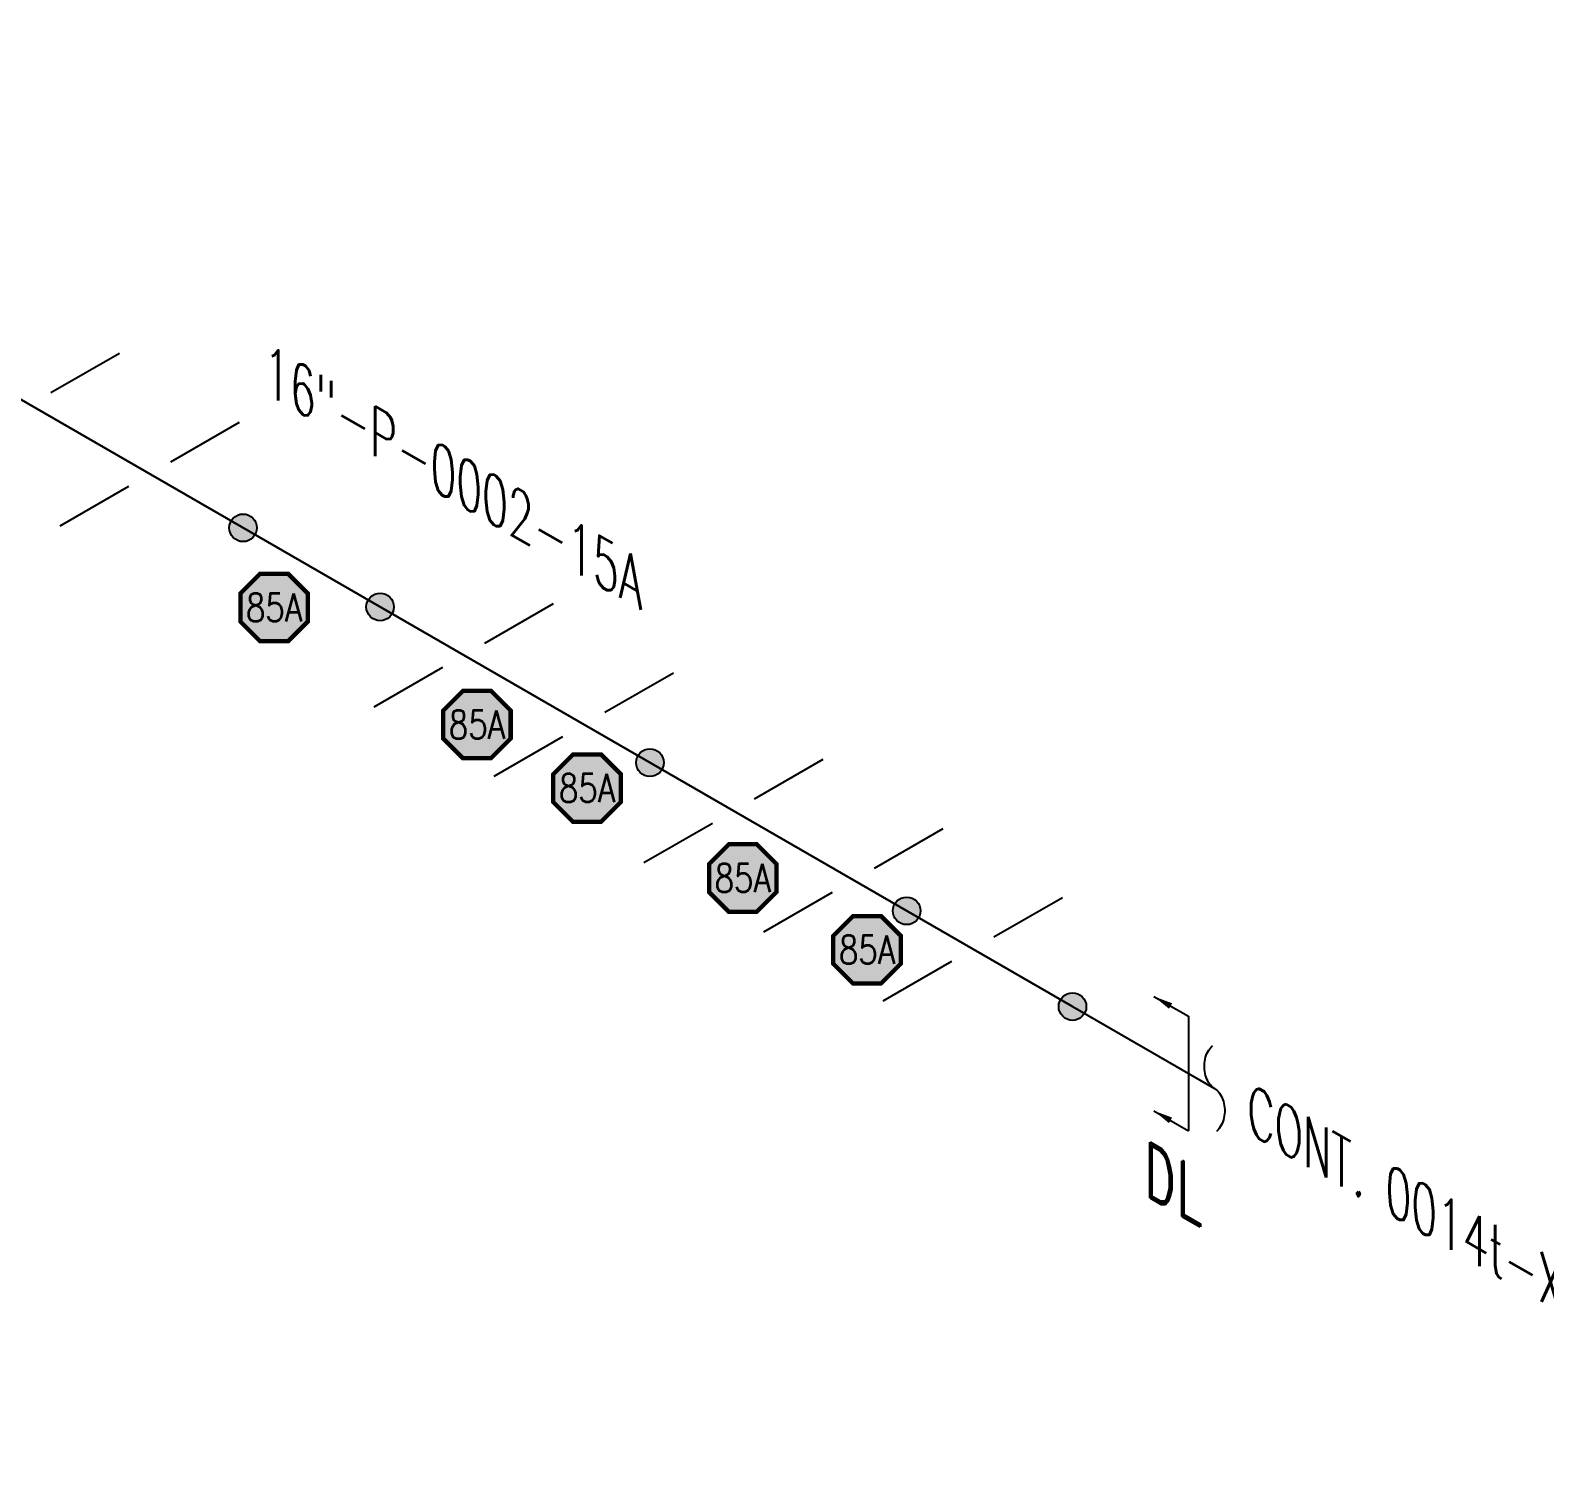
# Model space of a CAD drawing. Header units: inches. Extents: x 0.1 to 17.4, y 0.1 to 11.4.
# Drawn here: x 10.194 to 13.332, y 3.342 to 6.31 of the extents above; entities that cross this region are included whole.
import ezdxf
from ezdxf.enums import TextEntityAlignment as Align

# ---------------------------------------------------------------- set-up
doc = ezdxf.new("R2010")
doc.units = ezdxf.units.IN
doc.header["$MEASUREMENT"] = 0
doc.linetypes.add('HIDDEN2', pattern=[0.1875, 0.125, -0.0625])
for name, color, linetype in [('Continuation', 7, 'Continuous'), ('DL', 20, 'Continuous'), ('FITTINGS', 4, 'Continuous'), ('PART_PCML', 7, 'Continuous'), ('PIPE-ANNO', 150, 'HIDDEN2'), ('TEXT', 7, 'Continuous'), ('UNAS.PIPE', 251, 'Continuous'), ('WELD POINTS', 41, 'Continuous')]:
    doc.layers.add(name, color=color, linetype=linetype)
doc.layers.add('PIPE', color=7, linetype='Continuous', lineweight=30)
doc.styles.add('ISO330', font='romand.shx', dxfattribs={"width": 0.85, "height": 0.05})
doc.styles.add('PART_Standard', font='romans', dxfattribs={"width": 0.8, "height": 0.09})
doc.styles.add('Richmond', font='arial.ttf')
doc.styles.add('SIMPLEX', font='ROMANS')
doc.dimstyles.new('Richmond', dxfattribs={"dimtxt": 0.18, "dimasz": 0.18, "dimexe": 0.18, "dimexo": 0.0625, "dimgap": 0.09, "dimtad": 0, "dimtih": 1, "dimtoh": 1, "dimdec": 4, "dimzin": 0, "dimdsep": 46, "dimtxsty": 'Richmond', "dimcen": 0.09, "dimadec": 0, "dimazin": 0, "dimtfac": 1, "dimtdec": 4, "dimtofl": 0, "dimtmove": 0, "dimatfit": 3, "dimfxl": 1, "dimtolj": 1, "dimtzin": 0, "dimarcsym": 0})

# ---------------------------------------------------------------- blocks, each defined once
blk = doc.blocks.new('1_Cont_330')
at = {"layer": 'Continuation', "style": 'PART_Standard', "oblique": 330, "width": 0.8}
blk.add_attdef('CONT.', (0, 0), '', height=0.09, rotation=330, dxfattribs=at)
blk = doc.blocks.new('1_BREAK-PIPE_PIPE_00')
at = {"color": 0, "linetype": 'ByBlock', "lineweight": -2}
for centre, major_axis in [((-0.0298, 0.0919), (0, -0.101)), ((0.0298, -0.0919), (0, 0.101))]:
    blk.add_ellipse(centre, major_axis=major_axis, ratio=0.711978, start_param=0.427466, end_param=3.141593, dxfattribs=at)
blk = doc.blocks.new('1_Tilde_00')
at = {"layer": 'PIPE-ANNO', "xscale": -0.5000000000000001, "yscale": 0.5, "zscale": 0.5}
blk.add_blockref('1_BREAK-PIPE_PIPE_00', (0, 0), dxfattribs=at)
blk = doc.blocks.new('2_WELD_SINGLE_00')
at = {"linetype": 'ByBlock', "lineweight": -2}
h = blk.add_hatch(color=0, dxfattribs=at)
edge = h.paths.add_edge_path()
edge.add_arc((0, 0), 0.0286, 0, 360)
at = {"color": 0, "linetype": 'ByBlock', "lineweight": -2}
blk.add_circle((0, 0), 0.0286, dxfattribs=at)
blk = doc.blocks.new('4_SUPPORT_I-BEAM_30')
at = {"color": 0, "linetype": 'ByBlock', "lineweight": -2}
for p, q in [((-0.0435, 0.0251), (-0.1857, 0.1072)), ((0.1857, -0.1072), (0.0435, -0.0251))]:
    blk.add_line(p, q, dxfattribs=at)
blk = doc.blocks.new('DL_330')
at = {"layer": 'DL', "style": 'ISO330', "oblique": 330, "width": 0.85}
blk.add_text('DL', height=0.1, rotation=330, dxfattribs=at).set_placement((0, 0))
blk = doc.blocks.new('1_Text_330')
at = {"layer": 'TEXT', "style": 'PART_Standard', "oblique": 330, "width": 0.8}
blk.add_attdef('3/4"', (0, 0), '', height=0.09, rotation=330, dxfattribs=at)
blk = doc.blocks.new('PART_PCML')
blk.add_hatch(color=0).paths.add_polyline_path([(-0.0699, -0.029), (-0.029, -0.0699), (0.029, -0.0699), (0.0699, -0.029), (0.0699, 0.029), (0.029, 0.0699), (-0.029, 0.0699), (-0.0699, 0.029)])
at = {"color": 7, "const_width": 0.009}
blk.add_lwpolyline([(-0.0699, 0.029), (-0.029, 0.0699), (0.029, 0.0699), (0.0699, 0.029), (0.0699, -0.029), (0.029, -0.0699), (-0.029, -0.0699), (-0.0699, -0.029), (-0.0699, 0.029), (-0.029, 0.0699)], dxfattribs=at)
at = {"color": 18, "true_color": 0x000000}
blk.add_lwpolyline([(-0.029, 0.0699), (-0.0699, 0.029), (-0.0699, -0.029), (-0.029, -0.0699), (0.029, -0.0699), (0.0699, -0.029), (0.0699, 0.029), (0.029, 0.0699)], close=True, dxfattribs=at)
at = {"color": 7, "true_color": 0xffffff, "style": 'SIMPLEX', "width": 0.8, "flags": 1}
for tag, p in [('CIRCUIT', (-0.0939, 0.0889)), ('DM', (-0.0527, -0.1332)), ('TYPE', (-0.0749, -0.2043))]:
    blk.add_attdef(tag, p, '', height=0.0586, dxfattribs=at)
at = {"color": 7, "true_color": 0xffffff, "style": 'SIMPLEX', "width": 0.8}
blk.add_attdef('DMDISP', text='', height=0.0586, dxfattribs=at).set_placement((0, 0), align=Align.MIDDLE_CENTER)
blk = doc.blocks.new('*U65')
at = {"color": 20, "linetype": 'ByBlock', "ltscale": 0.7}
blk.add_line((-0.0541, 0.1498), (-0.0541, -0.0873), dxfattribs=at)
for points in [[(-0.1257, 0.191), (-0.0541, 0.1498)], [(-0.1257, -0.0459), (-0.0541, -0.0873)]]:
    blk.add_leader(points, dimstyle='Richmond', override={"dimasz": 0.04, "dimgap": 0.09, "dimtad": 0}, dxfattribs=at)

msp = doc.modelspace()

# ---------------------------------------------------------------- linework, layer by layer
at = {"layer": 'PIPE'}
msp.add_line((4.9158, 8.5809), (12.3534, 4.2868), dxfattribs=at)
at = {"layer": 'UNAS.PIPE'}
msp.add_line((12.3534, 4.2868), (12.6476, 4.1169), dxfattribs=at)

# ---------------------------------------------------------------- block references
msp.add_blockref('1_Text_330', (10.6787, 5.5597)).add_auto_attribs({'3/4"': '16"-P-0002-15A'})
msp.add_blockref('1_Tilde_00', (12.6476, 4.1169))
at = {"layer": 'Continuation'}
msp.add_blockref('1_Cont_330', (12.7158, 4.0266), dxfattribs=at).add_auto_attribs({'CONT.': 'CONT. 0014t-X003-010-07'})
at = {"layer": 'DL'}
for name, p in [('*U65', (12.6476, 4.1169)), ('DL_330', (12.5014, 3.8975))]:
    msp.add_blockref(name, p, dxfattribs=at)
at = {"layer": 'FITTINGS', "xscale": -1}
for p in [(10.1934, 5.5338), (10.442, 5.3903), (11.0922, 5.0149), (11.3408, 4.8714), (11.6511, 4.6922), (11.8997, 4.5487), (12.147, 4.4059)]:
    msp.add_blockref('4_SUPPORT_I-BEAM_30', p, dxfattribs=at)
at = {"layer": 'PART_PCML', "color": 13}
for p in [(10.6995, 5.1137), (11.1196, 4.8711), (11.3477, 4.7394), (11.6704, 4.5531), (11.9278, 4.4045)]:
    msp.add_blockref('PART_PCML', p, dxfattribs=at).add_auto_attribs({'DMDISP': '85A'})
at = {"layer": 'UNAS.PIPE'}
msp.add_blockref('2_WELD_SINGLE_00', (12.3534, 4.2868), dxfattribs=at)
at = {"layer": 'WELD POINTS'}
for p in [(10.6352, 5.2788), (10.9191, 5.1149), (11.478, 4.7922), (12.0099, 4.4851)]:
    msp.add_blockref('2_WELD_SINGLE_00', p, dxfattribs=at)

doc.saveas('drawing.dxf')
